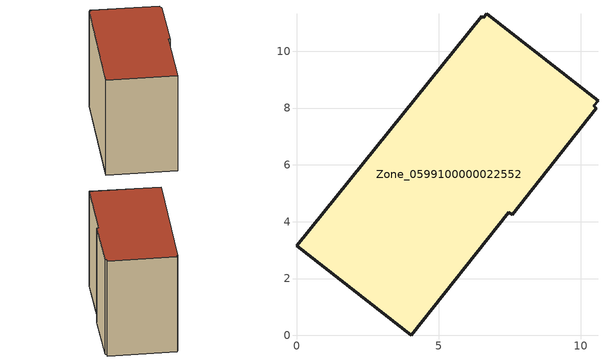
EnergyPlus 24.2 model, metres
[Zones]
Zone_0599100000022552
 floor ground (C_G): 10.46,8.07 10.55,8 7.59,4.25 7.47,4.34 4.04,0 0,3.15 6.52,11.23 6.58,11.18 6.69,11.32 10.61,8.26 z3.97
 wall outside (C_F): 6.52,11.23 0,3.15 4.04,0 7.47,4.34 7.59,4.25 10.55,8 10.46,8.07 10.61,8.26 6.69,11.32 6.58,11.18 6.52,11.23 z3.97:11.53
 roof outside (C_R): 10.46,8.07 10.61,8.26 6.69,11.32 6.58,11.18 6.52,11.23 0,3.15 4.04,0 7.47,4.34 7.59,4.25 10.55,8 z11.53
[BUILDING]
Pand.0599100000022552: North Axis=0; Terrain=City; Loads Convergence Tolerance Value=0.04; Temperature Convergence Tolerance Value=0.4; Solar Distribution=FullExterior; Maximum Number of Warmup Days=25; Minimum Number of Warmup Days=1
[Site:Location]
Rotterdam.The.Hague.AP_ZH_NLD Design_Conditions: Latitude=51.96; Longitude=4.45; Time Zone=1; Elevation=-4.5
[SITE:GROUNDTEMPERATURE:BUILDINGSURFACE]
18, 18, 18, 18, 18, 18, 18, 18, 18, 18, 18, 18
[MATERIAL] Thermal Absorptance=0.9; Solar Absorptance=0.7; Visible Absorptance=0.7
Name | Roughness | Thickness | Conductivity | Density | Specific Heat
G.TI.1975-1991 | MediumSmooth | 0.15 | 0.288461 | 540 | 1210
F.TI.1975-1991 | Rough | 0.3 | 0.230769 | 1920 | 840
R.TI.1975-1991 | MediumRough | 0.2 | 0.153846 | 1500 | 1000
[CONSTRUCTION]
C_G: G.TI.1975-1991
C_F: F.TI.1975-1991
C_R: R.TI.1975-1991
[ZONE]
Zone_0599100000022552: Type=1; Multiplier=1; Ceiling Height=Autocalculate; Volume=Autocalculate; Floor Area=autocalculate; Part of Total Floor Area=Yes
[ZONEINFILTRATION:DESIGNFLOWRATE]
Infil_Zone_0599100000022552: Zone or ZoneList or Space or SpaceList=Zone_0599100000022552; Schedule=AlwaysOn; Design Flow Rate Calculation Method=Flow/Area; Flow Rate per Floor Area=0.003; Constant Term Coefficient=1; Temperature Term Coefficient=0; Velocity Term Coefficient=0; Velocity Squared Term Coefficient=0
[HVACTEMPLATE:ZONE:IDEALLOADSAIRSYSTEM]
Zone_0599100000022552: Maximum Heating Supply Air Temperature=50; Minimum Cooling Supply Air Temperature=13; Maximum Heating Supply Air Humidity Ratio=0.0156; Minimum Cooling Supply Air Humidity Ratio=0.0077; Heating Limit=NoLimit; Cooling Limit=NoLimit; Dehumidification Control Type=ConstantSensibleHeatRatio; Cooling Sensible Heat Ratio=0.7; Dehumidification Setpoint=60; Humidification Control Type=None; Humidification Setpoint=30; Outdoor Air Method=None; Outdoor Air Flow Rate per Person=0.00944; Outdoor Air Flow Rate per Zone Floor Area=0; Outdoor Air Flow Rate per Zone=0; Demand Controlled Ventilation Type=None; Outdoor Air Economizer Type=NoEconomizer; Heat Recovery Type=None; Sensible Heat Recovery Effectiveness=0.7; Latent Heat Recovery Effectiveness=0.65
[ZONECONTROL:THERMOSTAT]
ThermostatControl_Zone_0599100000022552: Zone or ZoneList=Zone_0599100000022552; Control Type Schedule=DualSetpointControlType; Control 1=Thermostat_Zone_0599100000022552; Temperature Difference Between Cutout And Setpoint=0
[THERMOSTATSETPOINT:DUALSETPOINT]
Thermostat_Zone_0599100000022552: Heating Setpoint Temperature Schedule=HeatingSetpoint_Zone_0599100000022552; Cooling Setpoint Temperature Schedule=CoolingSetpoint_Zone_0599100000022552
[SCHEDULE:COMPACT]
HeatingSetpoint_Zone_0599100000022552: Through: 12/31, For: AllDays, Until: 24:00, 21
CoolingSetpoint_Zone_0599100000022552: Through: 12/31, For: AllDays, Until: 24:00, 24
DualSetpointControlType: Through: 12/31, For: AllDays, Until: 24:00, 4
AlwaysOn: Through: 12/31, For: AllDays, Until: 24:00, 1
